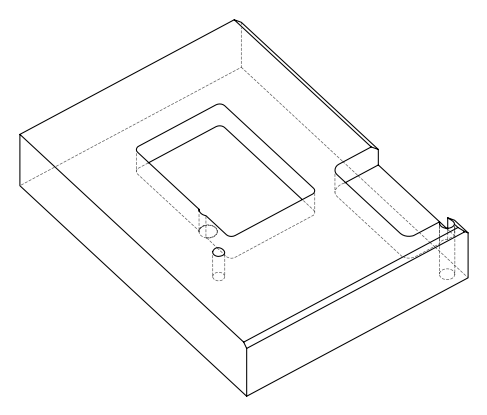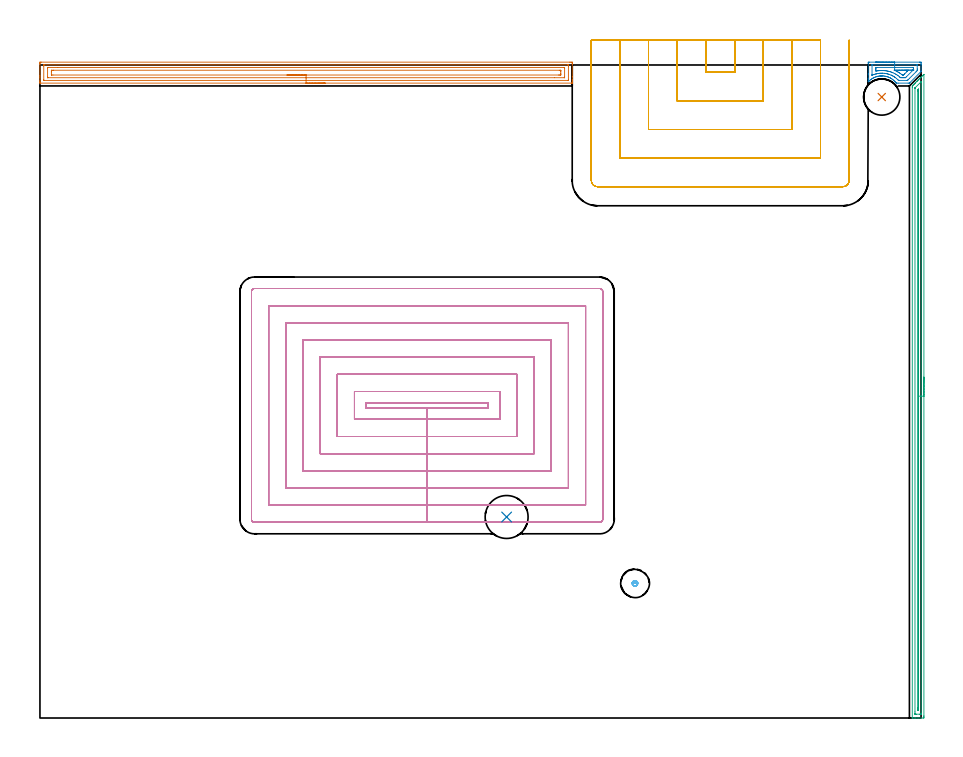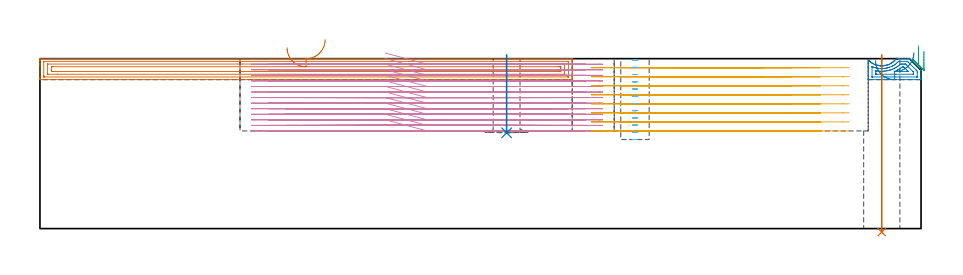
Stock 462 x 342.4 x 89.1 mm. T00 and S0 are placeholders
(PLAN: 8 operations, 5 tool changes, 121.8 min)
(1 AREA_MILL | FG_CHAMFER_SURFACE | UGT0205_001 | 9.19 min | 17267 mm3)
(2 AREA_MILL_1 | FG_CHAMFER_SURFACE_1 | UGT0205_001 | 1.02 min | 2060 mm3)
(3 AREA_MILL_2 | FG_CHAMFER_SURFACE_2 | UGT0205_001 | 8.18 min | 6177 mm3)
(4 MILL_RECTANGULAR_POCKET | POCKET_RECTANGULAR_STRAIGHT | NXT0201_011 | Follow Part, ap 3, ae 75% | 78.62 min | 999104 mm3)
(5 MILL_SLOT | SLOT_PARTIAL_RECTANGULAR | UGT0201_094 | Follow Part, ap 5, ae 75% | 23.62 min | 430521 mm3)
(6 MILL_BLIND_HOLE_FROM_SOLID_MATERIAL | STEP1POCKET | NXT0201_011 | Spiral | 0.67 min | 7411 mm3)
(7 INDEXABLE_INSERT_DRILL_THROUGH_HOLE_FROM_SOLID | STEP1HOLE | NXT0302_009 | 0.37 min | 24339 mm3)
(8 INDEXABLE_INSERT_DRILL_BLIND_HOLE_FROM_SOLID | STEP1POCKET_1 | NXT0302_016 | 0.17 min | 1124 mm3)
(TOOL UGT0205_001 | Chamfer Mill 20 x 3 x 45 deg. | D20 FL50 Z2)
(TOOL NXT0201_011 | ENDMILL 12mm [2P460-1200-NA 1630] | D12 FL38 Z6)
(TOOL UGT0201_094 | End mill 20 mm | D20 FL38 Z4)
(TOOL NXT0302_009 | Index. Insert Drill 19mm [880-D1900L25-05] | D19 PA176 FL95 Z2)
(TOOL NXT0302_016 | Index. Insert Drill 22.5mm [880-D2250L25-03] | D22.5 PA176 FL68 Z2)
(OP 1 AREA_MILL)
G17 G21 G94 G90
T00 M6
G54
G17 G0 G90 X149.55 Y332.9 S1061 M3
G43 Z99.1 H0
G94 G1 X149.512 Z98.228 F250.
X149.398 Z97.364
X149.209 Z96.512
X148.947 Z95.68
X148.613 Z94.874
X148.21 Z94.1
X147.742 Z93.364
X147.21 Z92.672
X146.621 Z92.029
X145.978 Z91.44
X145.286 Z90.908
X144.55 Z90.44
X143.776 Z90.037
X142.97 Z89.703
X142.138 Z89.441
X141.287 Z89.252
X140.422 Z89.138
X139.55 Z89.1
X0.172
X0.01 Y332.903 Z89.088
X0. Y332.958 Z89.034
Y333.36 Z88.639
Y333.698 Z88.302
Y334.387 Z87.608
Y335.623 Z86.374
Y336.171 Z85.824
Y336.789 Z85.207
Y343.031 Z78.966
X0.002 Y343.305 Z78.693
X0.007 Y343.892 Z78.106
X0.029 Y343.894 Z78.104
X0.619 Y343.9 Z78.1
X277.884
X278.481 Y343.898 Z78.102
X279.071 Y343.894 Z78.104
X279.093 Y343.892 Z78.106
X279.097 Y343.305 Z78.693
X279.1 Y342.686 Z79.311
Y336.171 Z85.824
Y334.732 Z87.265
Y334.387 Z87.608
Y333.698 Z88.302
Y333.36 Z88.64
X279.093 Y332.955 Z89.036
X279.09 Y332.903 Z89.088
X278.927 Y332.9 Z89.1
X139.55
Y334.314 Z87.686
X2.333
X2.187 Y334.315 Z87.685
X2.09 Y334.318 Z87.682
X2.018 Y334.321 Z87.679
X2.01 Y334.331 Z87.669
X2.007 Y334.387 Z87.613
X2.001 Y334.792 Z87.208
Y341.926 Z80.074
X2.007 Y342.413 Z79.587
X2.01 Y342.461 Z79.539
X2.023 Y342.479 Z79.521
X2.114 Y342.482 Z79.518
X2.26 Y342.485 Z79.515
X276.767 Y342.486 Z79.514
X276.913 Y342.485 Z79.515
X277.01 Y342.482 Z79.518
X277.082 Y342.479 Z79.521
X277.09 Y342.469 Z79.531
X277.093 Y342.413 Z79.587
X277.099 Y342.008 Z79.992
Y334.874 Z87.126
X277.093 Y334.387 Z87.613
X277.09 Y334.339 Z87.661
X277.077 Y334.321 Z87.679
X276.986 Y334.318 Z87.682
X276.84 Y334.315 Z87.685
X139.55 Y334.314 Z87.686
Y335.728 Z86.272
X4.193 Y335.729 Z86.271
X4.046 Y335.73 Z86.27
X4.021 Y335.732 Z86.268
X4.015 Y335.734 Z86.266
X4.01 Y335.748 Z86.252
X4.004 Y335.849 Z86.151
X4.001 Y335.978 Z86.022
Y340.821 Z81.179
X4.007 Y341.015 Z80.985
X4.01 Y341.064 Z80.936
X4.028 Y341.066 Z80.934
X4.083 Y341.069 Z80.931
X4.193 Y341.071 Z80.929
X9.296 Y341.072 Z80.928
X274.907 Y341.071 Z80.929
X275.054 Y341.07 Z80.93
X275.079 Y341.068 Z80.932
X275.086 Y341.066 Z80.934
X275.09 Y341.052 Z80.948
X275.096 Y340.95 Z81.05
X275.099 Y340.822 Z81.178
Y335.979 Z86.021
X275.093 Y335.785 Z86.215
X275.09 Y335.736 Z86.264
X275.072 Y335.734 Z86.266
X275.017 Y335.731 Z86.269
X274.907 Y335.729 Z86.271
X269.811 Y335.728 Z86.272
X139.55
Y337.143 Z84.857
X6.793
X6.051 Y337.149 Z84.851
X6.014
X6.01 Y337.192 Z84.808
X6.005 Y337.298 Z84.702
X6.002 Y337.51 Z84.49
X6. Y338.846 Z83.154
X6.002 Y339.282 Z82.718
X6.006 Y339.5 Z82.5
X6.01 Y339.608 Z82.392
X6.015 Y339.651 Z82.349
X6.066 Y339.652 Z82.348
X6.874 Y339.657 Z82.343
X6.954
X272.307
X273.049 Y339.651 Z82.349
X273.086 Y339.65 Z82.35
X273.09 Y339.608 Z82.392
X273.095 Y339.502 Z82.498
X273.098 Y339.29 Z82.71
X273.1 Y338.866 Z83.134
Y337.974 Z84.026
X273.098 Y337.518 Z84.482
X273.095 Y337.3 Z84.7
X273.09 Y337.192 Z84.808
X273.085 Y337.149 Z84.851
X273.034 Y337.148 Z84.852
X272.227 Y337.143 Z84.857
X272.146
X139.55
X138.678 Z84.895
X137.814 Z85.009
X136.962 Z85.198
X136.13 Z85.46
X135.324 Z85.794
X134.55 Z86.197
X133.814 Z86.666
X133.122 Z87.197
X132.479 Z87.786
X131.89 Z88.43
X131.359 Z89.122
X130.89 Z89.857
X130.487 Z90.631
X130.153 Z91.437
X129.891 Z92.269
X129.702 Z93.121
X129.588 Z93.986
X129.55 Z94.857
G0 Z99.1
M5
M2
(OP 2 AREA_MILL_1)
G17 G21 G94 G90
T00 M6
G54
G17 G0 G90 X438.15 Y343.9 S1061 M3
G43 Z99.1 H0
Z88.1
G94 G1 X438.188 Z87.228 F250.
X438.302 Z86.364
X438.491 Z85.512
X438.753 Z84.68
X439.087 Z83.874
X439.49 Z83.1
X439.958 Z82.364
X440.49 Z81.672
X441.079 Z81.029
X441.722 Z80.44
X442.414 Z79.909
X443.15 Z79.44
X443.924 Z79.037
X444.73 Z78.703
X445.562 Z78.441
X446.414 Z78.252
X447.278 Z78.138
X448.15 Z78.1
X461.168
X461.463 Y343.898 Z78.102
X461.994 Y343.89 Z78.104
X461.998 Y343.842 Z78.153
X462. Y343.305 Z78.689
Y342.6 Z79.398
Y342.413 Z79.585
Y339.219 Z82.778
Y339.126 Z82.869
X461.999 Y339.031 Z82.962
X461.99 Y338.999 Z82.995
X461.965 Y338.963 Z83.032
X461.927 Y338.926 Z83.072
X461.907 Y338.906 Z83.093
X456.138 Y333.137 Z88.861
X456.03 Y333.031 Z88.966
X455.895 Y332.901 Z89.086
X455.25 Y332.9 Z89.1
X449.925
X449.05 Y332.907 Z89.093
X449.038 Y332.917 Z89.083
X448.925 Y333.05 Z88.948
X448.662 Y333.364 Z88.635
X448.656 Y333.371 Z88.627
X448.274 Y333.797 Z88.203
X448.15 Y333.922 Z88.078
X447.724 Y334.309 Z87.689
X447.286 Y334.683 Z87.316
X446.828 Y335.007 Z86.992
X446.382 Y335.301 Z86.699
X446.149 Y335.439 Z86.561
X445.913 Y335.569 Z86.429
X445.833 Y335.609 Z86.39
X445.498 Y335.774 Z86.223
X445.142 Y335.931 Z86.067
X445.058 Y335.968 Z86.03
X444.815 Y336.063 Z85.936
X444.614 Y336.14 Z85.857
X444.173 Y336.284 Z85.715
X443.73 Y336.408 Z85.589
X443.536 Y336.456 Z85.542
X443.277 Y336.503 Z85.496
X442.845 Y336.579 Z85.416
X442.404 Y336.638 Z85.356
X441.961 Y336.677 Z85.319
X441.625 Y336.689 Z85.3
X441.598
X441.46 Y336.693 Z85.303
X441.415 Z85.301
X441.368 Y336.694 Z85.302
X441.365 Y336.693 Z85.303
X441.21 Y336.691 Z85.298
X441.077 Y336.689 Z85.303
X440.684 Y336.665 Z85.332
X440.635 Y336.661 Z85.333
X440.595 Y336.656 Z85.336
X440.557 Y336.652 Z85.341
X440.194 Y336.616 Z85.382
X439.75 Y336.549 Z85.449
X439.309 Y336.464 Z85.53
X439.275 Y336.456 Z85.537
X439.263 Y336.454 Z85.54
X438.831 Y336.339 Z85.655
X438.57 Y336.263 Z85.735
X438.425 Y336.219 Z85.778
X437.981 Y336.061 Z85.937
X437.541 Y335.88 Z86.119
X437.056 Y335.648 Z86.348
X436.889 Y335.569 Z86.429
X436.657 Y335.442 Z86.557
X436.21 Y335.167 Z86.833
X435.773 Y334.873 Z87.127
X435.724 Y334.837 Z87.163
X435.52 Y334.683 Z87.316
X435.17 Y334.387 Z87.609
X435.005 Y334.248 Z87.75
X434.888 Y334.151 Z87.847
X434.824 Y334.091 Z87.906
X434.673 Y333.941 Z88.053
X434.523 Y333.795 Z88.201
X434.393 Y333.658 Z88.339
X434.356 Y333.622 Z88.375
X434.31 Y333.579 Z88.412
X434.3 Y333.719 Z88.278
Y334.905 Z87.093
Y335.279 Z86.717
Y335.466 Z86.531
Y337.249 Z84.749
Y337.954 Z84.04
Y343.305 Z78.692
X434.302 Y343.842 Z78.155
X434.306 Y343.891 Z78.105
X434.837 Y343.9 Z78.1
X448.15
Y342.486 Z79.514
X459.688 Y342.485 Z79.515
X459.761
X459.906 Y342.481 Z79.519
X459.991 Y342.478 Z79.522
X459.994 Y342.457 Z79.543
X459.996 Y342.413 Z79.587
X459.999 Y342.1 Z79.9
X459.998 Y340.318 Z81.682
X459.99 Y339.738 Z82.262
X459.981 Y339.443 Z82.557
X459.688 Y339.14 Z82.86
X459.542 Y338.992 Z83.008
X459.396 Y338.846 Z83.154
X455.984 Y335.434 Z86.567
X455.25 Y334.7 Z87.3
X455.093 Y334.545 Z87.455
X454.931 Y334.387 Z87.613
X454.868 Y334.33 Z87.67
X454.653 Y334.321 Z87.679
X454.508 Y334.316 Z87.684
X454.435 Y334.315 Z87.685
X454.363 Y334.314 Z87.686
X450.74 Y334.315 Z87.685
X450.595 Y334.316 Z87.684
X450.305 Y334.321 Z87.679
X450.178 Y334.328 Z87.672
X450.158 Y334.346 Z87.654
X450.115 Y334.387 Z87.613
X449.925 Y334.584 Z87.416
X449.173 Y335.279 Z86.721
X449.038 Y335.396 Z86.604
X448.483 Y335.836 Z86.164
X448.15 Y336.065 Z85.935
X447.989 Y336.171 Z85.829
X447.54 Y336.451 Z85.549
X447.262 Y336.61 Z85.39
X446.967 Y336.766 Z85.234
X446.375 Y337.054 Z84.946
X446.357 Y337.062 Z84.938
X445.487 Y337.405 Z84.595
X444.981 Y337.571 Z84.429
X444.6 Y337.679 Z84.321
X444.239 Y337.774 Z84.226
X443.798 Y337.868 Z84.132
X443.75 Y337.877 Z84.123
X443.712 Y337.884 Z84.116
X443.321 Y337.954 Z84.046
X442.825 Y338.022 Z83.978
X442.749 Y338.03 Z83.97
X441.937 Y338.09 Z83.91
X441.795 Y338.097 Z83.903
X441.05 Y338.101 Z83.899
X440.91 Y338.095 Z83.905
X440.162 Y338.039 Z83.961
X440.085 Y338.032 Z83.968
X439.473 Y337.954 Z84.046
X439.301 Y337.927 Z84.073
X439.275 Y337.922 Z84.078
X438.564 Y337.776 Z84.224
X438.485 Y337.758 Z84.242
X438.387 Y337.732 Z84.268
X437.869 Y337.582 Z84.418
X437.499 Y337.466 Z84.534
X437.203 Y337.36 Z84.64
X436.612 Y337.133 Z84.867
X436.562 Y337.112 Z84.888
X436.315 Y337.009 Z84.991
X436.31 Y337.016 Z84.984
X436.306 Y337.062 Z84.938
X436.302 Y337.16 Z84.84
X436.3 Y337.375 Z84.625
X436.301 Y342.413 Z79.587
X436.302 Y342.452 Z79.548
X436.305 Y342.471 Z79.529
X436.308 Y342.476 Z79.524
X436.323 Y342.479 Z79.521
X436.467 Y342.484 Z79.516
X436.54 Y342.485 Z79.515
X448.15 Y342.486 Z79.514
Y341.071 Z80.929
X457.473
X457.913 Y341.069 Z80.931
X457.974 Y341.067 Z80.933
X457.985 Y341.066 Z80.934
X457.99 Y341.007 Z80.993
X457.996 Y340.891 Z81.109
X457.999 Y340.717 Z81.283
X458. Y340.629 Z81.371
X457.997 Y340.28 Z81.72
X457.99 Y339.932 Z82.068
X457.952 Y339.863 Z82.137
X457.913 Y339.814 Z82.186
X457.876 Y339.775 Z82.225
X457.839 Y339.738 Z82.262
X454.271 Y336.171 Z85.829
X453.867 Y335.777 Z86.223
X453.801 Y335.735 Z86.265
X453.695 Y335.733 Z86.267
X453.475 Y335.731 Z86.269
X453.028 Y335.729 Z86.271
X452.588
X452.139
X451.7 Y335.732 Z86.268
X451.246 Y335.735 Z86.265
X450.813 Y336.103 Z85.897
X450.731 Y336.171 Z85.829
X449.925 Y336.807 Z85.193
X449.778 Y336.914 Z85.086
X449.563 Y337.062 Z84.938
X449.038 Y337.401 Z84.599
X448.781 Y337.56 Z84.44
X448.233 Y337.87 Z84.13
X448.15 Y337.913 Z84.087
X448.066 Y337.954 Z84.046
X447.262 Y338.318 Z83.682
X446.65 Y338.57 Z83.43
X446.375 Y338.673 Z83.327
X445.861 Y338.846 Z83.154
X445.574 Y338.933 Z83.067
X445.487 Y338.958 Z83.042
X445.334 Y339. Z83.
X444.907 Y339.107 Z82.893
X444.6 Y339.171 Z82.829
X444.197 Y339.251 Z82.749
X443.712 Y339.335 Z82.665
X443.147 Y339.413 Z82.587
X442.825 Y339.444 Z82.556
X442.555 Y339.467 Z82.533
X441.937 Y339.508 Z82.492
X441.271 Y339.515 Z82.485
X441.05
X440.419 Y339.479 Z82.521
X440.162 Y339.459 Z82.541
X439.607 Y339.404 Z82.596
X439.275 Y339.36 Z82.64
X438.828 Y339.295 Z82.705
X438.387 Y339.22 Z82.78
X438.32 Y339.209 Z82.791
X438.308 Y339.476 Z82.524
X438.302 Y339.65 Z82.35
X438.301 Y339.738 Z82.262
X438.3 Y339.825 Z82.175
Y340.629 Z81.371
Y340.716 Z81.284
X438.302 Y340.804 Z81.196
X438.309 Y340.979 Z81.021
X438.314 Y341.065 Z80.935
X438.333 Y341.067 Z80.933
X438.387 Y341.069 Z80.931
X438.835 Y341.071 Z80.929
X448.15
X448.163 Y339.657 Z82.343
X454.443
X455.091 Y339.652 Z82.348
X455.25 Y339.65 Z82.35
X455.255 Y339.615 Z82.385
X455.25 Y339.603 Z82.397
X454.874 Y339.224 Z82.776
X454.497 Y338.846 Z83.154
X453.475 Y337.824 Z84.176
X453.093 Y337.446 Z84.554
X452.92 Y337.278 Z84.722
X452.785 Y337.15 Z84.85
X452.588 Y337.145 Z84.855
X452.506 Y337.144 Z84.856
X452.306 Y337.147 Z84.853
X452.209 Y337.15 Z84.85
X452.054 Y337.263 Z84.737
X451.7 Y337.529 Z84.471
X451.13 Y337.954 Z84.046
X450.813 Y338.169 Z83.831
X450.403 Y338.434 Z83.566
X449.925 Y338.723 Z83.277
X449.71 Y338.846 Z83.154
X449.341 Y339.042 Z82.958
X449.038 Y339.188 Z82.812
X448.397 Y339.489 Z82.511
X448.213 Y339.569 Z82.431
X448.04 Y339.642 Z82.358
X448.023 Y339.65 Z82.35
Y339.652 Z82.348
X448.028 Y339.653 Z82.347
X448.15 Y339.656 Z82.344
X448.163 Y339.657 Z82.343
X449.035 Y339.665 Z82.373
X449.901 Y339.673 Z82.479
X450.754 Y339.681 Z82.66
X451.589 Y339.689 Z82.914
X452.398 Y339.696 Z83.241
X453.175 Y339.704 Z83.636
X453.916 Y339.711 Z84.098
X454.613 Y339.717 Z84.622
X455.261 Y339.723 Z85.206
X455.857 Y339.729 Z85.843
X456.394 Y339.734 Z86.53
X456.87 Y339.739 Z87.262
X457.28 Y339.742 Z88.032
X457.621 Y339.746 Z88.834
X457.892 Y339.748 Z89.664
X458.088 Y339.75 Z90.514
X458.21 Y339.751 Z91.378
X458.257 Y339.752 Z92.249
G0 Z99.1
M5
M2
(OP 3 AREA_MILL_2)
G17 G21 G94 G90
T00 M6
G54
G17 G0 G90 X463.5 Y178.75 S1061 M3
G43 Z99.1 H0
Z93.
G94 G1 Y178.712 Z92.128 F250.
Y178.598 Z91.263
Y178.409 Z90.412
Y178.147 Z89.58
Y177.813 Z88.774
Y177.41 Z88.
Y176.942 Z87.264
Y176.411 Z86.572
Y175.821 Z85.929
Y175.178 Z85.34
Y174.486 Z84.808
Y173.75 Z84.34
Y172.976 Z83.937
Y172.17 Z83.603
Y171.338 Z83.341
Y170.487 Z83.152
Y169.622 Z83.038
Y168.75 Z83.
Y1.104
X463.499 Y0.631 Z83.001
X463.495 Y0.214 Z83.003
X463.492 Y0.01 Z83.005
X463.086 Y0. Z83.41
X460.45 Z86.045
X459.053 Z87.443
X458.692 Z87.802
X457.739 Z88.76
X457.567 Y0.003 Z88.926
X457.402 Y0.01 Z89.089
X457.4 Y0.183 Z89.1
Y330.61
X457.405 Y331.402 Z89.091
X457.505 Y331.504 Z88.993
X457.814 Y331.816 Z88.682
X457.95 Y331.951 Z88.548
X458.114 Y332.115 Z88.384
X458.253 Y332.255 Z88.243
X458.397 Y332.398 Z88.101
X458.546 Y332.547 Z87.952
X458.692 Y332.695 Z87.803
X458.844 Y332.845 Z87.654
X458.978 Y332.979 Z87.52
X459.132 Y333.134 Z87.363
X459.631 Y333.631 Z86.869
X459.888 Y333.889 Z86.611
X460.011 Y334.013 Z86.486
X460.353 Y334.353 Z86.147
X460.558 Y334.558 Z85.942
X460.782 Y334.783 Z85.716
X460.889 Y334.891 Z85.607
X461.329 Y335.329 Z85.171
X461.768 Y335.77 Z84.728
X461.975 Y335.975 Z84.524
X462.024 Y336.024 Z84.476
X462.647 Y336.649 Z83.849
X462.859 Y336.859 Z83.641
X463.375 Y337.376 Z83.123
X463.469 Y337.466 Z83.029
X463.494 Y337.483 Z83.004
X463.5 Y337.466 Z82.999
Y168.75 Z83.
X462.086 Z84.414
Y2.543 Z84.415
X462.079 Y2.018 Z84.421
X462.06 Y2.01 Z84.44
X461.988 Y2.005 Z84.512
X461.878 Y2.002 Z84.622
X461.74 Y2. Z84.76
X461.329 Z85.171
X459.571 Z86.929
X459.104 Z87.396
X458.896 Y2.003 Z87.604
X458.861 Y2.005 Z87.639
X458.828 Y2.009 Z87.672
X458.821 Y2.054 Z87.679
X458.816 Y2.293 Z87.684
X458.815 Y2.419 Z87.685
X458.814 Y3.19 Z87.686
X458.815 Y330.101 Z87.685
X458.816 Y330.293 Z87.684
X458.819 Y330.34 Z87.681
X458.822 Y330.36 Z87.678
X458.831 Y330.373 Z87.669
X458.876 Y330.423 Z87.624
X459.059 Y330.61 Z87.441
X461.846 Y333.395 Z84.654
X461.98 Y333.524 Z84.52
X462.07 Y333.608 Z84.43
X462.079 Y333.611 Z84.421
X462.081 Y333.554 Z84.419
X462.085 Y333.417 Z84.415
X462.086 Y333.292 Z84.414
Y333.143
Y168.75
X460.672 Z85.828
X460.671 Y4.208 Z85.829
X460.67 Y4.095 Z85.83
X460.668 Y4.039 Z85.832
X460.665 Y4.017 Z85.835
X460.647 Y4.007 Z85.853
X460.45 Z86.05
X460.252 Y4.01 Z86.248
X460.235 Y4.208 Z86.265
X460.232 Y4.43 Z86.268
X460.229 Y5.102 Z86.271
X460.228 Y5.327 Z86.272
X460.229 Y328.821 Z86.271
X460.23 Y329.045 Z86.27
X460.235 Y329.271 Z86.265
X460.237 Y329.327 Z86.263
X460.256 Y329.35 Z86.244
X460.307 Y329.405 Z86.193
X460.45 Y329.551 Z86.05
X460.532 Y329.632 Z85.968
X460.616 Y329.715 Z85.884
X460.64 Y329.734 Z85.86
X460.665 Y329.75 Z85.835
X460.667 Y329.715 Z85.833
X460.671 Y329.576 Z85.829
Y329.49
X460.672 Y328.821 Z85.828
Y168.75
Y167.879 Z85.866
Y167.014 Z85.98
Y166.162 Z86.169
Y165.33 Z86.431
Y164.524 Z86.765
Y163.75 Z87.168
Y163.014 Z87.637
Y162.322 Z88.168
Y161.679 Z88.757
Y161.09 Z89.401
Y160.559 Z90.093
Y160.09 Z90.828
Y159.687 Z91.602
Y159.353 Z92.408
Y159.091 Z93.24
Y158.902 Z94.092
Y158.788 Z94.957
Y158.75 Z95.828
G0 Z99.1
M5
M2
(OP 4 MILL_RECTANGULAR_POCKET)
G17 G21 G94 G90
T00 M6
G54
G17 G0 G90 X180.924 Y162.6 S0 M3
G43 Z99.1 H1
Z92.1
G94 G1 X203. Z86.185 F250.
X235.1 F500.
Y165.2
X170.9
Y162.6
X203.
Y156.6
X241.1
Y171.2
X164.9
Y156.6
X203.
Y147.6
X237.693
X250.1
Y180.2
X155.9
Y147.6
X203.
Y138.6
X237.693
X259.1
Y189.2
X146.9
Y138.6
X203.
Y129.6
X237.693
X268.1
Y198.2
X137.9
Y129.6
X203.
Y120.6
X237.693
X277.1
Y207.2
X128.9
Y120.6
X203.
Y111.6
X237.693
X286.1
Y216.2
X119.9
Y111.6
X203.
Y102.6
X293.5
G3 X295.1 Y104.2 R1.6
G1 Y223.6
G3 X293.5 Y225.2 R1.6
G1 X112.5
G3 X110.9 Y223.6 R1.6
G1 Y104.2
G3 X112.5 Y102.6 R1.6
G1 X203.
X204.
G0 X180.924 Y162.6 Z89.185
G1 X203. Z83.269 F250.
X235.1 F500.
Y165.2
X170.9
Y162.6
X203.
Y156.6
X241.1
Y171.2
X164.9
Y156.6
X203.
Y147.6
X237.693
X250.1
Y180.2
X155.9
Y147.6
X203.
Y138.6
X237.693
X259.1
Y189.2
X146.9
Y138.6
X203.
Y129.6
X237.693
X268.1
Y198.2
X137.9
Y129.6
X203.
Y120.6
X237.693
X277.1
Y207.2
X128.9
Y120.6
X203.
Y111.6
X237.693
X286.1
Y216.2
X119.9
Y111.6
X203.
Y102.6
X293.5
G3 X295.1 Y104.2 R1.6
G1 Y223.6
G3 X293.5 Y225.2 R1.6
G1 X112.5
G3 X110.9 Y223.6 R1.6
G1 Y104.2
G3 X112.5 Y102.6 R1.6
G1 X203.
X204.
G0 X180.924 Y162.6 Z86.269
G1 X203. Z80.354 F250.
X235.1 F500.
Y165.2
X170.9
Y162.6
X203.
Y156.6
X241.1
Y171.2
X164.9
Y156.6
X203.
Y147.6
X237.693
X250.1
Y180.2
X155.9
Y147.6
X203.
Y138.6
X237.693
X259.1
Y189.2
X146.9
Y138.6
X203.
Y129.6
X237.693
X268.1
Y198.2
X137.9
Y129.6
X203.
Y120.6
X237.693
X277.1
Y207.2
X128.9
Y120.6
X203.
Y111.6
X237.693
X286.1
Y216.2
X119.9
Y111.6
X203.
Y102.6
X293.5
G3 X295.1 Y104.2 R1.6
G1 Y223.6
G3 X293.5 Y225.2 R1.6
G1 X112.5
G3 X110.9 Y223.6 R1.6
G1 Y104.2
G3 X112.5 Y102.6 R1.6
G1 X203.
X204.
G0 X180.924 Y162.6 Z83.354
G1 X203. Z77.438 F250.
X235.1 F500.
Y165.2
X170.9
Y162.6
X203.
Y156.6
X241.1
Y171.2
X164.9
Y156.6
X203.
Y147.6
X237.693
X250.1
Y180.2
X155.9
Y147.6
X203.
Y138.6
X237.693
X259.1
Y189.2
X146.9
Y138.6
X203.
Y129.6
X237.693
X268.1
Y198.2
X137.9
Y129.6
X203.
Y120.6
X237.693
X277.1
Y207.2
X128.9
Y120.6
X203.
Y111.6
X237.693
X286.1
Y216.2
X119.9
Y111.6
X203.
Y102.6
X293.5
G3 X295.1 Y104.2 R1.6
G1 Y223.6
G3 X293.5 Y225.2 R1.6
G1 X112.5
G3 X110.9 Y223.6 R1.6
G1 Y104.2
G3 X112.5 Y102.6 R1.6
G1 X203.
X204.
G0 X180.924 Y162.6 Z80.438
G1 X203. Z74.523 F250.
X235.1 F500.
Y165.2
X170.9
Y162.6
X203.
Y156.6
X241.1
Y171.2
X164.9
Y156.6
X203.
Y147.6
X237.693
X250.1
Y180.2
X155.9
Y147.6
X203.
Y138.6
X237.693
X259.1
Y189.2
X146.9
Y138.6
X203.
Y129.6
X237.693
X268.1
Y198.2
X137.9
Y129.6
X203.
Y120.6
X237.693
X277.1
Y207.2
X128.9
Y120.6
X203.
Y111.6
X237.693
X286.1
Y216.2
X119.9
Y111.6
X203.
Y102.6
X293.5
G3 X295.1 Y104.2 R1.6
G1 Y223.6
G3 X293.5 Y225.2 R1.6
G1 X112.5
G3 X110.9 Y223.6 R1.6
G1 Y104.2
G3 X112.5 Y102.6 R1.6
G1 X203.
X204.
G0 X180.924 Y162.6 Z77.523
G1 X203. Z71.608 F250.
X235.1 F500.
Y165.2
X170.9
Y162.6
X203.
Y156.6
X241.1
Y171.2
X164.9
Y156.6
X203.
Y147.6
X237.693
X250.1
Y180.2
X155.9
Y147.6
X203.
Y138.6
X237.693
X259.1
Y189.2
X146.9
Y138.6
X203.
Y129.6
X237.693
X268.1
Y198.2
X137.9
Y129.6
X203.
Y120.6
X237.693
X277.1
Y207.2
X128.9
Y120.6
X203.
Y111.6
X237.693
X286.1
Y216.2
X119.9
Y111.6
X203.
Y102.6
X293.5
G3 X295.1 Y104.2 R1.6
G1 Y223.6
G3 X293.5 Y225.2 R1.6
G1 X112.5
G3 X110.9 Y223.6 R1.6
G1 Y104.2
G3 X112.5 Y102.6 R1.6
G1 X203.
X204.
G0 X180.924 Y162.6 Z74.608
G1 X203. Z68.692 F250.
X235.1 F500.
Y165.2
X170.9
Y162.6
X203.
Y156.6
X241.1
Y171.2
X164.9
Y156.6
X203.
Y147.6
X237.693
X250.1
Y180.2
X155.9
Y147.6
X203.
Y138.6
X237.693
X259.1
Y189.2
X146.9
Y138.6
X203.
Y129.6
X237.693
X268.1
Y198.2
X137.9
Y129.6
X203.
Y120.6
X237.693
X277.1
Y207.2
X128.9
Y120.6
X203.
Y111.6
X237.693
X286.1
Y216.2
X119.9
Y111.6
X203.
Y102.6
X293.5
G3 X295.1 Y104.2 R1.6
G1 Y223.6
G3 X293.5 Y225.2 R1.6
G1 X112.5
G3 X110.9 Y223.6 R1.6
G1 Y104.2
G3 X112.5 Y102.6 R1.6
G1 X203.
X204.
G0 X180.924 Y162.6 Z71.692
G1 X203. Z65.777 F250.
X235.1 F500.
Y165.2
X170.9
Y162.6
X203.
Y156.6
X241.1
Y171.2
X164.9
Y156.6
X203.
Y147.6
X237.693
X250.1
Y180.2
X155.9
Y147.6
X203.
Y138.6
X237.693
X259.1
Y189.2
X146.9
Y138.6
X203.
Y129.6
X237.693
X268.1
Y198.2
X137.9
Y129.6
X203.
Y120.6
X237.693
X277.1
Y207.2
X128.9
Y120.6
X203.
Y111.6
X237.693
X286.1
Y216.2
X119.9
Y111.6
X203.
Y102.6
X293.5
G3 X295.1 Y104.2 R1.6
G1 Y223.6
G3 X293.5 Y225.2 R1.6
G1 X112.5
G3 X110.9 Y223.6 R1.6
G1 Y104.2
G3 X112.5 Y102.6 R1.6
G1 X203.
X204.
G0 X180.924 Y162.6 Z68.777
G1 X203. Z62.862 F250.
X235.1 F500.
Y165.2
X170.9
Y162.6
X203.
Y156.6
X241.1
Y171.2
X164.9
Y156.6
X203.
Y147.6
X237.693
X250.1
Y180.2
X155.9
Y147.6
X203.
Y138.6
X237.693
X259.1
Y189.2
X146.9
Y138.6
X203.
Y129.6
X237.693
X268.1
Y198.2
X137.9
Y129.6
X203.
Y120.6
X237.693
X277.1
Y207.2
X128.9
Y120.6
X203.
Y111.6
X237.693
X286.1
Y216.2
X119.9
Y111.6
X203.
Y102.6
X293.5
G3 X295.1 Y104.2 R1.6
G1 Y223.6
G3 X293.5 Y225.2 R1.6
G1 X112.5
G3 X110.9 Y223.6 R1.6
G1 Y104.2
G3 X112.5 Y102.6 R1.6
G1 X203.
X204.
G0 X180.924 Y162.6 Z65.862
G1 X203. Z59.946 F250.
X235.1 F500.
Y165.2
X170.9
Y162.6
X203.
Y156.6
X241.1
Y171.2
X164.9
Y156.6
X203.
Y147.6
X237.693
X250.1
Y180.2
X155.9
Y147.6
X203.
Y138.6
X237.693
X259.1
Y189.2
X146.9
Y138.6
X203.
Y129.6
X237.693
X268.1
Y198.2
X137.9
Y129.6
X203.
Y120.6
X237.693
X277.1
Y207.2
X128.9
Y120.6
X203.
Y111.6
X237.693
X286.1
Y216.2
X119.9
Y111.6
X203.
Y102.6
X293.5
G3 X295.1 Y104.2 R1.6
G1 Y223.6
G3 X293.5 Y225.2 R1.6
G1 X112.5
G3 X110.9 Y223.6 R1.6
G1 Y104.2
G3 X112.5 Y102.6 R1.6
G1 X203.
X204.
G0 X180.924 Y162.6 Z62.946
G1 X203. Z57.031 F250.
X235.1 F500.
Y165.2
X170.9
Y162.6
X203.
Y156.6
X241.1
Y171.2
X164.9
Y156.6
X203.
Y147.6
X237.693
X250.1
Y180.2
X155.9
Y147.6
X203.
Y138.6
X237.693
X259.1
Y189.2
X146.9
Y138.6
X203.
Y129.6
X237.693
X268.1
Y198.2
X137.9
Y129.6
X203.
Y120.6
X237.693
X277.1
Y207.2
X128.9
Y120.6
X203.
Y111.6
X237.693
X286.1
Y216.2
X119.9
Y111.6
X203.
Y102.6
X293.5
G3 X295.1 Y104.2 R1.6
G1 Y223.6
G3 X293.5 Y225.2 R1.6
G1 X112.5
G3 X110.9 Y223.6 R1.6
G1 Y104.2
G3 X112.5 Y102.6 R1.6
G1 X203.
X204.
G0 X180.924 Y162.6 Z60.031
G1 X203. Z54.115 F250.
X235.1 F500.
Y165.2
X170.9
Y162.6
X203.
Y156.6
X241.1
Y171.2
X164.9
Y156.6
X203.
Y147.6
X237.693
X250.1
Y180.2
X155.9
Y147.6
X203.
Y138.6
X237.693
X259.1
Y189.2
X146.9
Y138.6
X203.
Y129.6
X237.693
X268.1
Y198.2
X137.9
Y129.6
X203.
Y120.6
X237.693
X277.1
Y207.2
X128.9
Y120.6
X203.
Y111.6
X237.693
X286.1
Y216.2
X119.9
Y111.6
X203.
Y102.6
X293.5
G3 X295.1 Y104.2 R1.6
G1 Y223.6
G3 X293.5 Y225.2 R1.6
G1 X112.5
G3 X110.9 Y223.6 R1.6
G1 Y104.2
G3 X112.5 Y102.6 R1.6
G1 X203.
X204.
G0 X180.924 Y162.6 Z57.115
G1 X203. Z51.2 F250.
X235.1 F500.
Y165.2
X170.9
Y162.6
X203.
Y156.6
X241.1
Y171.2
X164.9
Y156.6
X203.
Y147.6
X237.693
X250.1
Y180.2
X155.9
Y147.6
X203.
Y138.6
X237.693
X259.1
Y189.2
X146.9
Y138.6
X203.
Y129.6
X237.693
X268.1
Y198.2
X137.9
Y129.6
X203.
Y120.6
X237.693
X277.1
Y207.2
X128.9
Y120.6
X203.
Y111.6
X237.693
X286.1
Y216.2
X119.9
Y111.6
X203.
Y102.6
X293.5
G3 X295.1 Y104.2 R1.6
G1 Y223.6
G3 X293.5 Y225.2 R1.6
G1 X112.5
G3 X110.9 Y223.6 R1.6
G1 Y104.2
G3 X112.5 Y102.6 R1.6
G1 X203.
X204.
G0 Z99.1
M5
M2
(OP 5 MILL_SLOT)
G17 G21 G94 G90
T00 M6
G54
G17 G0 G90 X349.1 Y355.4 S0 M3
G43 Z99.1 H0
Z84.362
G94 G1 Y352.4 F250.
Y338.6 F500.
X364.3
Y352.4
Y355.4 F250.
X334.1
Y352.4
Y323.6 F500.
X379.3
Y352.4
Y355.4 F250.
X319.1
Y352.4
Y308.6 F500.
X394.3
Y352.4
Y355.4 F250.
X304.1
Y352.4
Y293.6 F500.
X409.3
Y352.4
Y355.4 F250.
X289.1
Y352.4
Y281.9 F500.
G3 X292.4 Y278.6 R3.3
G1 X421.
G3 X424.3 Y281.9 R3.3
G1 Y352.4
Y355.4 F250.
G0 X349.1 Z79.625
G1 Y352.4
Y338.6 F500.
X364.3
Y352.4
Y355.4 F250.
X334.1
Y352.4
Y323.6 F500.
X379.3
Y352.4
Y355.4 F250.
X319.1
Y352.4
Y308.6 F500.
X394.3
Y352.4
Y355.4 F250.
X304.1
Y352.4
Y293.6 F500.
X409.3
Y352.4
Y355.4 F250.
X289.1
Y352.4
Y281.9 F500.
G3 X292.4 Y278.6 R3.3
G1 X421.
G3 X424.3 Y281.9 R3.3
G1 Y352.4
Y355.4 F250.
G0 X349.1 Z74.887
G1 Y352.4
Y338.6 F500.
X364.3
Y352.4
Y355.4 F250.
X334.1
Y352.4
Y323.6 F500.
X379.3
Y352.4
Y355.4 F250.
X319.1
Y352.4
Y308.6 F500.
X394.3
Y352.4
Y355.4 F250.
X304.1
Y352.4
Y293.6 F500.
X409.3
Y352.4
Y355.4 F250.
X289.1
Y352.4
Y281.9 F500.
G3 X292.4 Y278.6 R3.3
G1 X421.
G3 X424.3 Y281.9 R3.3
G1 Y352.4
Y355.4 F250.
G0 X349.1 Z70.15
G1 Y352.4
Y338.6 F500.
X364.3
Y352.4
Y355.4 F250.
X334.1
Y352.4
Y323.6 F500.
X379.3
Y352.4
Y355.4 F250.
X319.1
Y352.4
Y308.6 F500.
X394.3
Y352.4
Y355.4 F250.
X304.1
Y352.4
Y293.6 F500.
X409.3
Y352.4
Y355.4 F250.
X289.1
Y352.4
Y281.9 F500.
G3 X292.4 Y278.6 R3.3
G1 X421.
G3 X424.3 Y281.9 R3.3
G1 Y352.4
Y355.4 F250.
G0 X349.1 Z65.412
G1 Y352.4
Y338.6 F500.
X364.3
Y352.4
Y355.4 F250.
X334.1
Y352.4
Y323.6 F500.
X379.3
Y352.4
Y355.4 F250.
X319.1
Y352.4
Y308.6 F500.
X394.3
Y352.4
Y355.4 F250.
X304.1
Y352.4
Y293.6 F500.
X409.3
Y352.4
Y355.4 F250.
X289.1
Y352.4
Y281.9 F500.
G3 X292.4 Y278.6 R3.3
G1 X421.
G3 X424.3 Y281.9 R3.3
G1 Y352.4
Y355.4 F250.
G0 X349.1 Z60.675
G1 Y352.4
Y338.6 F500.
X364.3
Y352.4
Y355.4 F250.
X334.1
Y352.4
Y323.6 F500.
X379.3
Y352.4
Y355.4 F250.
X319.1
Y352.4
Y308.6 F500.
X394.3
Y352.4
Y355.4 F250.
X304.1
Y352.4
Y293.6 F500.
X409.3
Y352.4
Y355.4 F250.
X289.1
Y352.4
Y281.9 F500.
G3 X292.4 Y278.6 R3.3
G1 X421.
G3 X424.3 Y281.9 R3.3
G1 Y352.4
Y355.4 F250.
G0 X349.1 Z55.937
G1 Y352.4
Y338.6 F500.
X364.3
Y352.4
Y355.4 F250.
X334.1
Y352.4
Y323.6 F500.
X379.3
Y352.4
Y355.4 F250.
X319.1
Y352.4
Y308.6 F500.
X394.3
Y352.4
Y355.4 F250.
X304.1
Y352.4
Y293.6 F500.
X409.3
Y352.4
Y355.4 F250.
X289.1
Y352.4
Y281.9 F500.
G3 X292.4 Y278.6 R3.3
G1 X421.
G3 X424.3 Y281.9 R3.3
G1 Y352.4
Y355.4 F250.
G0 X349.1 Z51.2
G1 Y352.4
Y338.6 F500.
X364.3
Y352.4
Y355.4 F250.
X334.1
Y352.4
Y323.6 F500.
X379.3
Y352.4
Y355.4 F250.
X319.1
Y352.4
Y308.6 F500.
X394.3
Y352.4
Y355.4 F250.
X304.1
Y352.4
Y293.6 F500.
X409.3
Y352.4
Y355.4 F250.
X289.1
Y352.4
Y281.9 F500.
G3 X292.4 Y278.6 R3.3
G1 X421.
G3 X424.3 Y281.9 R3.3
G1 Y352.4
Y355.4 F250.
G0 Z99.1
M5
M2
(OP 6 MILL_BLIND_HOLE_FROM_SOLID_MATERIAL)
G17 G21 G94 G90
T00 M6
G54
G17 G0 G90 X312. Y70.6 S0 M3
G43 Z99.1 H1
Z88.317
G94 G3 X312.725 Y71.325 R0.725 F250.
X312. Y72.05 R0.725
X310.55 Y70.6 R1.45
X312. Y72.05 R-1.45
X311.275 Y71.325 R0.725
X312. Y70.6 R0.725
G0 Z84.533
G3 X312.725 Y71.325 R0.725
X312. Y72.05 R0.725
X310.55 Y70.6 R1.45
X312. Y72.05 R-1.45
X311.275 Y71.325 R0.725
X312. Y70.6 R0.725
G0 Z80.75
G3 X312.725 Y71.325 R0.725
X312. Y72.05 R0.725
X310.55 Y70.6 R1.45
X312. Y72.05 R-1.45
X311.275 Y71.325 R0.725
X312. Y70.6 R0.725
G0 Z76.967
G3 X312.725 Y71.325 R0.725
X312. Y72.05 R0.725
X310.55 Y70.6 R1.45
X312. Y72.05 R-1.45
X311.275 Y71.325 R0.725
X312. Y70.6 R0.725
G0 Z73.183
G3 X312.725 Y71.325 R0.725
X312. Y72.05 R0.725
X310.55 Y70.6 R1.45
X312. Y72.05 R-1.45
X311.275 Y71.325 R0.725
X312. Y70.6 R0.725
G0 Z69.4
G3 X312.725 Y71.325 R0.725
X312. Y72.05 R0.725
X310.55 Y70.6 R1.45
X312. Y72.05 R-1.45
X311.275 Y71.325 R0.725
X312. Y70.6 R0.725
G0 Z65.617
G3 X312.725 Y71.325 R0.725
X312. Y72.05 R0.725
X310.55 Y70.6 R1.45
X312. Y72.05 R-1.45
X311.275 Y71.325 R0.725
X312. Y70.6 R0.725
G0 Z61.833
G3 X312.725 Y71.325 R0.725
X312. Y72.05 R0.725
X310.55 Y70.6 R1.45
X312. Y72.05 R-1.45
X311.275 Y71.325 R0.725
X312. Y70.6 R0.725
G0 Z58.05
G3 X312.725 Y71.325 R0.725
X312. Y72.05 R0.725
X310.55 Y70.6 R1.45
X312. Y72.05 R-1.45
X311.275 Y71.325 R0.725
X312. Y70.6 R0.725
G0 Z54.267
G3 X312.725 Y71.325 R0.725
X312. Y72.05 R0.725
X310.55 Y70.6 R1.45
X312. Y72.05 R-1.45
X311.275 Y71.325 R0.725
X312. Y70.6 R0.725
G0 Z50.483
G3 X312.725 Y71.325 R0.725
X312. Y72.05 R0.725
X310.55 Y70.6 R1.45
X312. Y72.05 R-1.45
X311.275 Y71.325 R0.725
X312. Y70.6 R0.725
G0 Z46.7
G3 X312.725 Y71.325 R0.725
X312. Y72.05 R0.725
X310.55 Y70.6 R1.45
X312. Y72.05 R-1.45
X311.275 Y71.325 R0.725
X312. Y70.6 R0.725
G0 Z99.1
M5
M2
(OP 7 INDEXABLE_INSERT_DRILL_THROUGH_HOLE_FROM_SOLID)
G17 G21 G94 G90
T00 M6
G54
G17 G0 G90 X441.4 Y325.6 S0 M3
G43 Z99.1 H1
G94 G81 G98 Z-1.832 F250. R91.1
G80
M5
M2
(OP 8 INDEXABLE_INSERT_DRILL_BLIND_HOLE_FROM_SOLID)
G17 G21 G94 G90
T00 M6
G54
G17 G0 G90 X244.7 Y105.4 S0 M3
G43 Z99.1 H1
G94 G81 G98 Z50.2 F250. R91.1
G80
M5
M2
